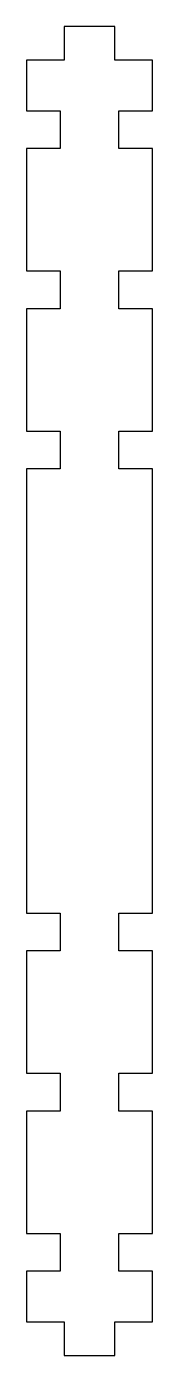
# Model space of a CAD drawing. Header units: inches. Extents: x -0.39 to 0.39, y -4.15 to 4.15.
import ezdxf

# ---------------------------------------------------------------- set-up
doc = ezdxf.new("R2010")
doc.units = ezdxf.units.IN
doc.header["$MEASUREMENT"] = 0

msp = doc.modelspace()

# ---------------------------------------------------------------- linework, layer by layer
msp.add_lwpolyline([(-0.1837, 1.3858), (-0.3937, 1.3858), (-0.3937, -1.3858), (-0.1837, -1.3858), (-0.1837, -1.622), (-0.3937, -1.622), (-0.3937, -2.3858), (-0.1837, -2.3858), (-0.1837, -2.622), (-0.3937, -2.622), (-0.3937, -3.3858), (-0.1837, -3.3858), (-0.1837, -3.622), (-0.3937, -3.622), (-0.3937, -3.937), (-0.1575, -3.937), (-0.1575, -4.147), (0.1575, -4.147), (0.1575, -3.937), (0.3937, -3.937), (0.3937, -3.622), (0.1837, -3.622), (0.1837, -3.3858), (0.3937, -3.3858), (0.3937, -2.622), (0.1837, -2.622), (0.1837, -2.3858), (0.3937, -2.3858), (0.3937, -1.622), (0.1837, -1.622), (0.1837, -1.3858), (0.3937, -1.3858), (0.3937, 1.3858), (0.1837, 1.3858), (0.1837, 1.622), (0.3937, 1.622), (0.3937, 2.3858), (0.1837, 2.3858), (0.1837, 2.622), (0.3937, 2.622), (0.3937, 3.3858), (0.1837, 3.3858), (0.1837, 3.622), (0.3937, 3.622), (0.3937, 3.937), (0.1575, 3.937), (0.1575, 4.147), (-0.1575, 4.147), (-0.1575, 3.937), (-0.3937, 3.937), (-0.3937, 3.622), (-0.1837, 3.622), (-0.1837, 3.3858), (-0.3937, 3.3858), (-0.3937, 2.622), (-0.1837, 2.622), (-0.1837, 2.3858), (-0.3937, 2.3858), (-0.3937, 1.622), (-0.1837, 1.622)], close=True)

doc.saveas('drawing.dxf')
